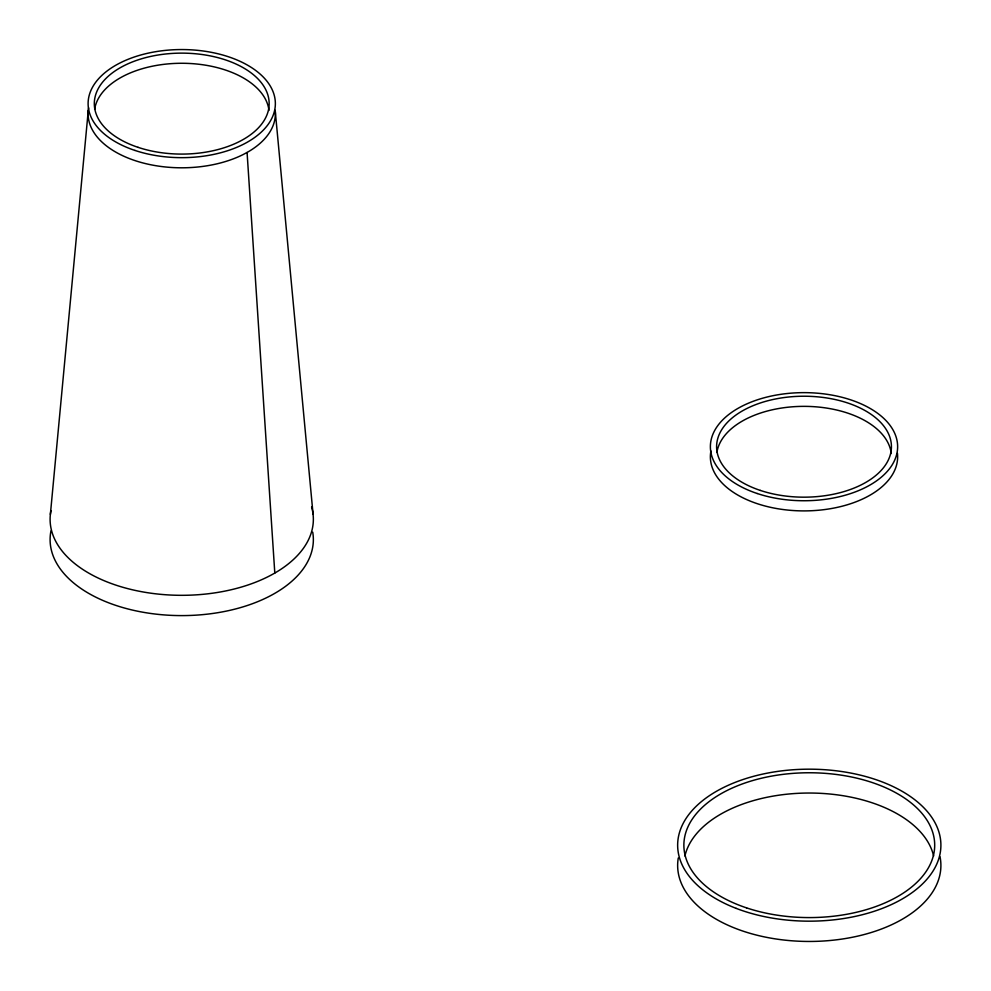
<?xml version="1.0" encoding="UTF-8"?>
<svg xmlns="http://www.w3.org/2000/svg" width="991" height="991" viewBox="0 0 991 991"><rect width="100%" height="100%" fill="white"/><g stroke="black" fill="none" stroke-linecap="round" stroke-linejoin="round"><path stroke-width="1.49" d="M50.38 514.354L88.298 110.212M88.657 107.858A93.637 54.059 0 0 0 138.492 161.694A93.637 54.059 0 0 0 243.464 154.385L247.936 151.97A93.637 54.059 0 0 0 275.164 110.212L313.082 514.354M247.081 152.503L274.804 573.058M94.641 109.344A87.419 50.479 0 0 1 182.678 63.275A87.419 50.479 0 0 1 268.97 110.447M312.722 532.155A131.63 75.997 0 0 1 180.647 615.597A131.63 75.997 0 0 1 50.962 530.916M311.595 506.946A131.63 75.997 0 0 1 184.958 595.294A131.63 75.997 0 0 1 50.962 510.638M940.038 856.769A131.63 75.997 0 0 1 810.353 941.45A131.63 75.997 0 0 1 678.278 858.008M684.917 856.001A125.423 72.417 0 0 1 809.275 793.035A125.423 72.417 0 0 1 933.621 856.001M716.914 452.441A87.419 50.479 0 0 1 804.952 406.36A87.419 50.479 0 0 1 891.243 453.531M897.437 453.296A93.637 54.059 0 0 1 801.967 510.885A93.637 54.059 0 0 1 710.931 450.955M134.912 150.421A93.637 54.059 0 0 0 275.362 103.609A93.637 54.059 0 0 0 134.912 56.797A93.637 54.059 0 0 0 134.912 150.421M138.022 147.325A87.419 50.479 0 0 0 269.156 103.609A87.419 50.479 0 0 0 138.022 59.894A87.419 50.479 0 0 0 138.022 147.325M736.14 908.363A131.63 75.997 0 0 0 940.62 850.142A131.63 75.997 0 0 0 751.054 777.018A131.63 75.997 0 0 0 736.14 908.363M746.557 907.88A125.423 72.417 0 0 0 934.699 845.174A125.423 72.417 0 0 0 746.557 782.469A125.423 72.417 0 0 0 746.557 907.88M757.186 493.506A93.637 54.059 0 0 0 897.635 446.693A93.637 54.059 0 0 0 757.186 399.881A93.637 54.059 0 0 0 757.186 493.506M760.295 490.409A87.419 50.479 0 0 0 891.429 446.693A87.419 50.479 0 0 0 760.295 402.99A87.419 50.479 0 0 0 760.295 490.409"/></g></svg>
